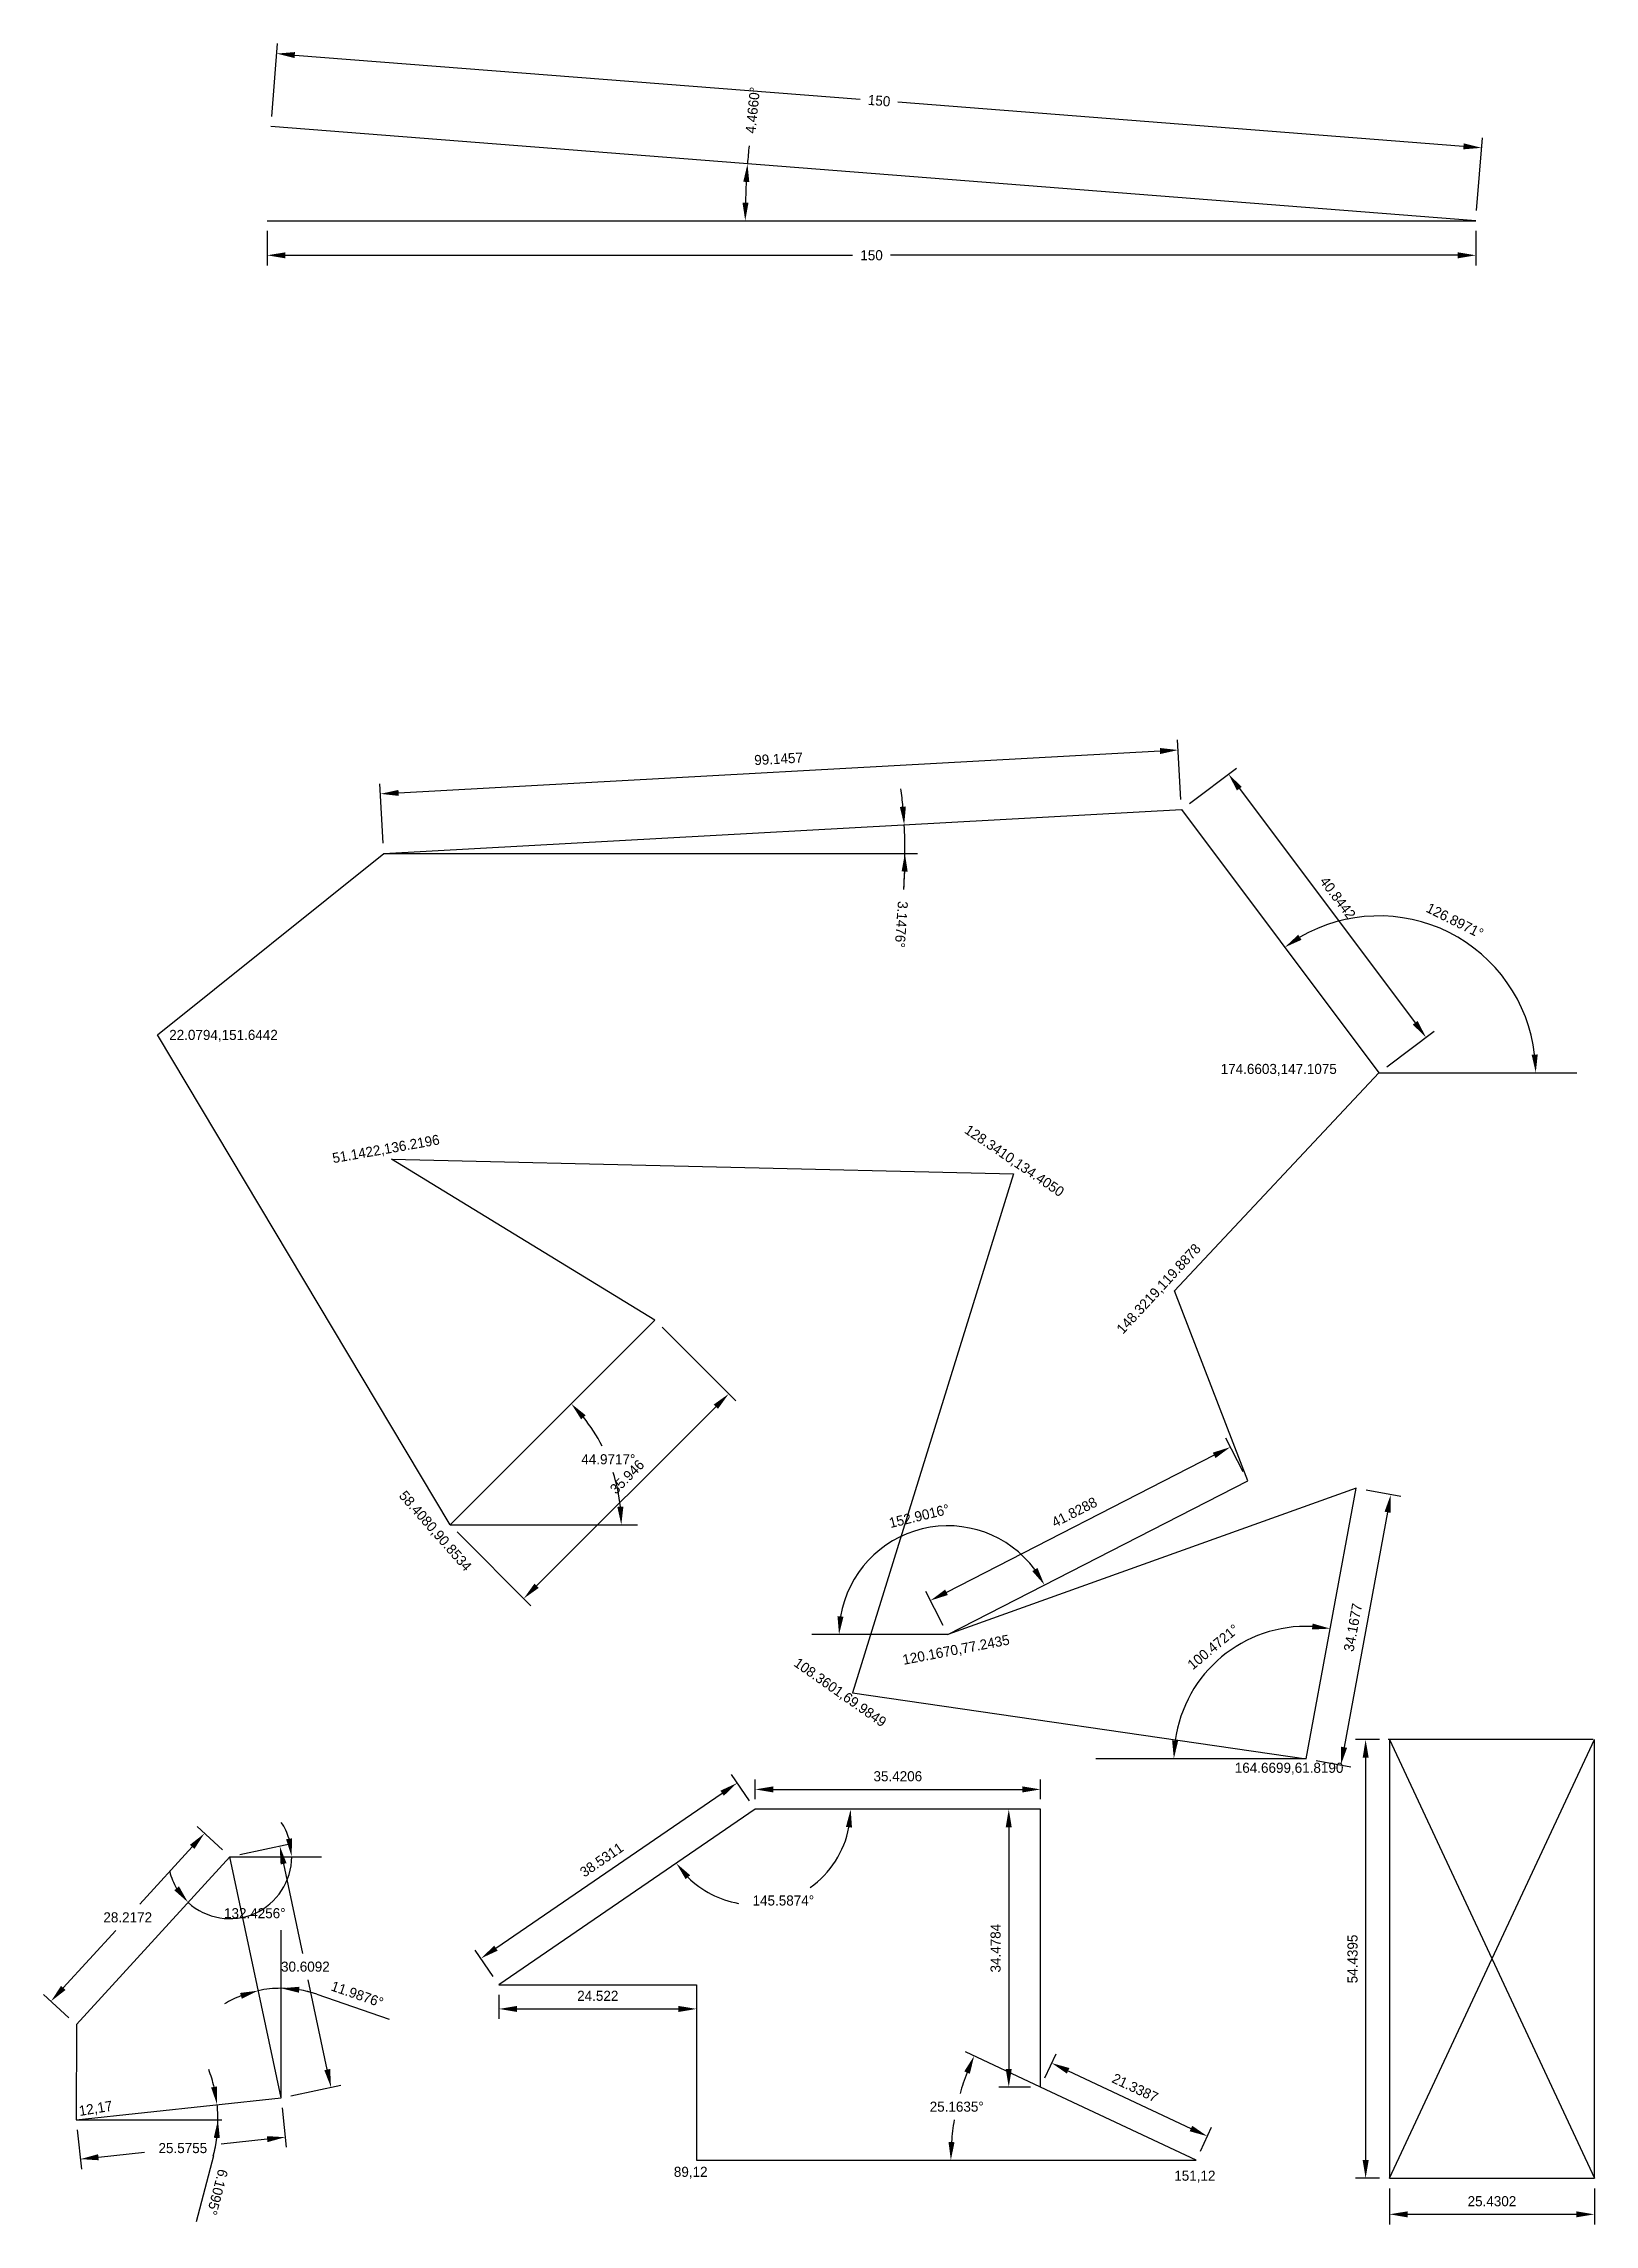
# Model space of a CAD drawing. Header units: millimetres. Extents: x 8 to 200, y 4 to 275.
import ezdxf

# ---------------------------------------------------------------- set-up
doc = ezdxf.new("R2010")
doc.units = ezdxf.units.MM
doc.dimstyles.new('Nirul', dxfattribs={"dimtxt": 1.25, "dimasz": 2.25, "dimexe": 1.25, "dimexo": 1.25, "dimgap": 1, "dimtad": 0, "dimdec": 4, "dimdsep": 46, "dimtxsty": 'Standard', "dimcen": 2.5, "dimclrd": 1, "dimclre": 90, "dimclrt": 253, "dimadec": 4, "dimazin": 0, "dimtfac": 1, "dimtdec": 4, "dimtmove": 0, "dimatfit": 3, "dimfxl": 1, "dimarcsym": 0})

# ---------------------------------------------------------------- blocks, each defined once
blk = doc.blocks.new('*D2')
at = {"color": 90, "lineweight": -2, "transparency": 16777216}
for p, q in [((36.27, 265.63), (36.98, 274.68)), ((185.82, 253.95), (186.53, 263))]:
    blk.add_line(p, q, dxfattribs=at)
at = {"color": 1, "lineweight": -2, "transparency": 16777216}
for p, q in [((39.13, 273.26), (109.31, 267.78)), ((184.19, 261.93), (114, 267.41))]:
    blk.add_line(p, q, dxfattribs=at)
at = {"color": 1, "transparency": 16777216}
for points in [[(39.16, 273.63), (39.1, 272.89), (36.88, 273.44)], [(184.21, 262.3), (184.16, 261.56), (186.43, 261.75)]]:
    blk.add_solid(points, dxfattribs=at)
at = {"layer": 'Defpoints', "color": 0, "transparency": 16777216}
for p in [(36.18, 264.38), (186.43, 261.75), (185.72, 252.7)]:
    blk.add_point(p, dxfattribs=at)
at = {"color": 253, "transparency": 16777216, "insert": (111.66, 267.59), "char_height": 1.25, "attachment_point": 5, "rotation": 355.534}
blk.add_mtext('150', dxfattribs=at)
blk = doc.blocks.new('*D3')
at = {"color": 90, "lineweight": -2, "transparency": 16777216}
for p, q in [((35.72, 251.45), (35.72, 247.16)), ((185.72, 251.45), (185.72, 247.16))]:
    blk.add_line(p, q, dxfattribs=at)
at = {"color": 1, "lineweight": -2, "transparency": 16777216}
for p, q in [((37.97, 248.41), (108.37, 248.41)), ((183.47, 248.41), (113.08, 248.41))]:
    blk.add_line(p, q, dxfattribs=at)
at = {"color": 1, "transparency": 16777216}
for points in [[(37.97, 248.78), (37.97, 248.03), (35.72, 248.41)], [(183.47, 248.78), (183.47, 248.03), (185.72, 248.41)]]:
    blk.add_solid(points, dxfattribs=at)
at = {"layer": 'Defpoints', "color": 0, "transparency": 16777216}
for p in [(35.72, 252.7), (185.72, 252.7), (185.72, 248.41)]:
    blk.add_point(p, dxfattribs=at)
at = {"color": 253, "transparency": 16777216, "insert": (110.72, 248.41), "char_height": 1.25, "attachment_point": 5}
blk.add_mtext('150', dxfattribs=at)
blk = doc.blocks.new('*D4')
at = {"color": 1, "lineweight": -2, "transparency": 16777216}
for start, end in [(174.1123, 175.534), (176.9557, 178.5783)]:
    blk.add_arc((185.72, 252.7), 90.68, start, end, dxfattribs=at)
at = {"color": 1, "transparency": 16777216}
for points in [[(94.8, 257.54), (95.55, 257.49), (95.32, 259.76)], [(95.45, 254.95), (94.7, 254.96), (95.04, 252.7)]]:
    blk.add_solid(points, dxfattribs=at)
at = {"layer": 'Defpoints', "color": 0, "transparency": 16777216}
for p in [(36.18, 264.38), (95.07, 255.06), (35.72, 252.7), (185.72, 252.7), (185.72, 252.7)]:
    blk.add_point(p, dxfattribs=at)
at = {"color": 253, "transparency": 16777216, "insert": (95.98, 266.42), "char_height": 1.25, "attachment_point": 5, "rotation": 84.1123}
blk.add_mtext('4.4660°', dxfattribs=at)
blk = doc.blocks.new('*D5')
at = {"color": 1, "lineweight": -2, "transparency": 16777216}
blk.add_line((52.02, 181.69), (146.52, 186.89), dxfattribs=at)
at = {"color": 90, "lineweight": -2, "transparency": 16777216}
for p, q in [((149.1, 180.87), (148.7, 188.26)), ((50.11, 175.43), (49.7, 182.81))]:
    blk.add_line(p, q, dxfattribs=at)
at = {"color": 1, "transparency": 16777216}
for points in [[(146.5, 187.26), (146.54, 186.51), (148.77, 187.01)], [(52, 182.06), (52.04, 181.32), (49.77, 181.57)]]:
    blk.add_solid(points, dxfattribs=at)
at = {"layer": 'Defpoints', "color": 0, "transparency": 16777216}
for p in [(148.77, 187.01), (149.17, 179.62), (50.18, 174.18)]:
    blk.add_point(p, dxfattribs=at)
at = {"color": 253, "transparency": 16777216, "insert": (99.18, 185.91), "char_height": 1.25, "attachment_point": 5, "rotation": 3.1476}
blk.add_mtext('99.1457', dxfattribs=at)
blk = doc.blocks.new('*D6')
at = {"color": 1, "lineweight": -2, "transparency": 16777216}
for start, end in [(5.1406, 7.1336), (0, 3.1476), (356.0134, 0), (356.014, 358.007)]:
    blk.add_arc((50.18, 174.18), 64.69, start, end, dxfattribs=at)
at = {"color": 1, "transparency": 16777216}
for points in [[(114.98, 180), (114.23, 179.95), (114.77, 177.73)], [(114.45, 171.94), (115.2, 171.92), (114.86, 174.18)]]:
    blk.add_solid(points, dxfattribs=at)
at = {"layer": 'Defpoints', "color": 0, "transparency": 16777216}
for p in [(149.17, 179.62), (114.82, 176.55), (50.18, 174.18), (50.18, 174.18), (116.44, 174.18)]:
    blk.add_point(p, dxfattribs=at)
at = {"color": 253, "transparency": 16777216, "insert": (114.41, 165.36), "char_height": 1.25, "attachment_point": 5, "rotation": 266.0134}
blk.add_mtext('3.1476°', dxfattribs=at)
blk = doc.blocks.new('*D7')
at = {"color": 90, "lineweight": -2, "transparency": 16777216}
for p, q in [((150.17, 180.37), (156.02, 184.77)), ((174.69, 147.71), (180.54, 152.1))]:
    blk.add_line(p, q, dxfattribs=at)
at = {"color": 1, "lineweight": -2, "transparency": 16777216}
blk.add_line((156.37, 182.22), (178.19, 153.15), dxfattribs=at)
at = {"color": 1, "transparency": 16777216}
for points in [[(156.67, 182.44), (156.07, 181.99), (155.02, 184.02)], [(178.49, 153.38), (177.89, 152.93), (179.54, 151.35)]]:
    blk.add_solid(points, dxfattribs=at)
at = {"layer": 'Defpoints', "color": 0, "transparency": 16777216}
for p in [(149.17, 179.62), (179.54, 151.35), (173.69, 146.96)]:
    blk.add_point(p, dxfattribs=at)
at = {"color": 253, "transparency": 16777216, "insert": (168.58, 168.66), "char_height": 1.25, "attachment_point": 5, "rotation": 306.8971}
blk.add_mtext('40.8442', dxfattribs=at)
blk = doc.blocks.new('*D8')
at = {"color": 90, "lineweight": -2, "transparency": 16777216}
blk.add_line((190.75, 146.96), (194.41, 146.96), dxfattribs=at)
at = {"color": 1, "lineweight": -2, "transparency": 16777216}
blk.add_arc((173.69, 146.96), 19.46, 6.627, 120.2701, dxfattribs=at)
at = {"color": 1, "transparency": 16777216}
for points in [[(164.09, 163.46), (163.67, 164.08), (162.01, 162.53)], [(193.4, 149.23), (192.65, 149.18), (193.16, 146.96)]]:
    blk.add_solid(points, dxfattribs=at)
at = {"layer": 'Defpoints', "color": 0, "transparency": 16777216}
for p in [(149.17, 179.62), (188.09, 160.06), (173.69, 146.96), (173.69, 146.96), (189.5, 146.96)]:
    blk.add_point(p, dxfattribs=at)
at = {"color": 253, "transparency": 16777216, "insert": (183.12, 165.83), "char_height": 1.25, "attachment_point": 5, "rotation": 333.4486}
blk.add_mtext('126.8971°', dxfattribs=at)
blk = doc.blocks.new('*D9')
at = {"color": 90, "lineweight": -2, "transparency": 16777216}
for p, q in [((84.72, 115.37), (93.87, 106.22)), ((59.29, 89.97), (68.44, 80.81))]:
    blk.add_line(p, q, dxfattribs=at)
at = {"color": 1, "lineweight": -2, "transparency": 16777216}
blk.add_line((69.15, 83.29), (91.39, 105.51), dxfattribs=at)
at = {"color": 1, "transparency": 16777216}
for points in [[(91.13, 105.78), (91.66, 105.25), (92.99, 107.1)], [(68.88, 83.55), (69.41, 83.02), (67.55, 81.7)]]:
    blk.add_solid(points, dxfattribs=at)
at = {"layer": 'Defpoints', "color": 0, "transparency": 16777216}
for p in [(83.84, 116.26), (92.99, 107.1), (58.41, 90.85)]:
    blk.add_point(p, dxfattribs=at)
at = {"color": 253, "transparency": 16777216, "insert": (80.38, 96.81), "char_height": 1.25, "attachment_point": 5, "rotation": 44.9717}
blk.add_mtext('35.946', dxfattribs=at)
blk = doc.blocks.new('*D10')
at = {"color": 1, "lineweight": -2, "transparency": 16777216}
for start, end in [(27.3165, 38.9039), (6.0678, 17.8187)]:
    blk.add_arc((58.41, 90.85), 21.26, start, end, dxfattribs=at)
at = {"color": 1, "transparency": 16777216}
for points in [[(74.67, 103.95), (75.23, 104.45), (73.45, 105.88)], [(79.92, 93.12), (79.17, 93.08), (79.66, 90.85)]]:
    blk.add_solid(points, dxfattribs=at)
at = {"layer": 'Defpoints', "color": 0, "transparency": 16777216}
for p in [(83.84, 116.26), (78.94, 96.35), (58.41, 90.85), (58.41, 90.85), (81.67, 90.85)]:
    blk.add_point(p, dxfattribs=at)
at = {"color": 253, "transparency": 16777216, "insert": (78.05, 98.98), "char_height": 1.25, "attachment_point": 5}
blk.add_mtext('44.9717°', dxfattribs=at)
blk = doc.blocks.new('*D11')
at = {"color": 90, "lineweight": -2, "transparency": 16777216}
for p, q in [((156.83, 97.41), (154.68, 101.61)), ((119.6, 78.36), (117.45, 82.56))]:
    blk.add_line(p, q, dxfattribs=at)
at = {"color": 1, "lineweight": -2, "transparency": 16777216}
blk.add_line((153.25, 99.48), (120.02, 82.47), dxfattribs=at)
at = {"color": 1, "transparency": 16777216}
for points in [[(153.08, 99.81), (153.42, 99.14), (155.25, 100.5)], [(119.85, 82.81), (120.19, 82.14), (118.02, 81.45)]]:
    blk.add_solid(points, dxfattribs=at)
at = {"layer": 'Defpoints', "color": 0, "transparency": 16777216}
for p in [(157.4, 96.3), (118.02, 81.45), (120.17, 77.24)]:
    blk.add_point(p, dxfattribs=at)
at = {"color": 253, "transparency": 16777216, "insert": (135.89, 92.42), "char_height": 1.25, "attachment_point": 5, "rotation": 27.0984}
blk.add_mtext('41.8288', dxfattribs=at)
blk = doc.blocks.new('*D12')
at = {"color": 1, "lineweight": -2, "transparency": 16777216}
blk.add_arc((120.17, 77.24), 13.49, 36.6656, 170.4328, dxfattribs=at)
at = {"color": 1, "transparency": 16777216}
for points in [[(131.31, 85.5), (130.67, 85.1), (132.18, 83.39)], [(107.24, 79.45), (106.49, 79.52), (106.68, 77.24)]]:
    blk.add_solid(points, dxfattribs=at)
at = {"layer": 'Defpoints', "color": 0, "transparency": 16777216}
for p in [(157.4, 96.3), (122.96, 90.44), (103.32, 77.24), (120.17, 77.24), (120.17, 77.24)]:
    blk.add_point(p, dxfattribs=at)
at = {"color": 253, "transparency": 16777216, "insert": (116.63, 91.94), "char_height": 1.25, "attachment_point": 5, "rotation": 13.5492}
blk.add_mtext('152.9016°', dxfattribs=at)
blk = doc.blocks.new('*D13')
at = {"color": 90, "lineweight": -2, "transparency": 16777216}
for p, q in [((172.11, 95.19), (176.4, 94.4)), ((165.9, 61.59), (170.19, 60.8))]:
    blk.add_line(p, q, dxfattribs=at)
at = {"color": 1, "lineweight": -2, "transparency": 16777216}
blk.add_line((174.76, 92.41), (169.37, 63.24), dxfattribs=at)
at = {"color": 1, "transparency": 16777216}
for points in [[(174.39, 92.48), (175.13, 92.34), (175.17, 94.62)], [(169, 63.31), (169.74, 63.17), (168.96, 61.03)]]:
    blk.add_solid(points, dxfattribs=at)
at = {"layer": 'Defpoints', "color": 0, "transparency": 16777216}
for p in [(170.88, 95.42), (164.67, 61.82), (168.96, 61.03)]:
    blk.add_point(p, dxfattribs=at)
at = {"color": 253, "transparency": 16777216, "insert": (170.47, 78.12), "char_height": 1.25, "attachment_point": 5, "rotation": 79.5279}
blk.add_mtext('34.1677', dxfattribs=at)
blk = doc.blocks.new('*D14')
at = {"color": 1, "lineweight": -2, "transparency": 16777216}
blk.add_arc((164.67, 61.82), 16.43, 87.3814, 172.1465, dxfattribs=at)
at = {"color": 1, "transparency": 16777216}
for points in [[(165.46, 78.6), (165.38, 77.86), (167.66, 77.97)], [(148.77, 64.04), (148.02, 64.09), (148.24, 61.82)]]:
    blk.add_solid(points, dxfattribs=at)
at = {"layer": 'Defpoints', "color": 0, "transparency": 16777216}
for p in [(170.88, 95.42), (158.25, 76.94), (138.55, 61.82), (164.67, 61.82), (164.67, 61.82)]:
    blk.add_point(p, dxfattribs=at)
at = {"color": 253, "transparency": 16777216, "insert": (153.12, 75.7), "char_height": 1.25, "attachment_point": 5, "rotation": 39.764}
blk.add_mtext('100.4721°', dxfattribs=at)
blk = doc.blocks.new('*D15')
at = {"color": 90, "lineweight": -2, "transparency": 16777216}
for p, q in [((173.75, 64.19), (170.79, 64.19)), ((173.75, 9.75), (170.79, 9.75))]:
    blk.add_line(p, q, dxfattribs=at)
at = {"color": 1, "lineweight": -2, "transparency": 16777216}
blk.add_line((172.04, 61.94), (172.04, 12), dxfattribs=at)
at = {"color": 1, "transparency": 16777216}
for points in [[(171.67, 61.94), (172.42, 61.94), (172.04, 64.19)], [(171.67, 12), (172.42, 12), (172.04, 9.75)]]:
    blk.add_solid(points, dxfattribs=at)
at = {"layer": 'Defpoints', "color": 0, "transparency": 16777216}
for p in [(175, 64.19), (172.04, 9.75), (175, 9.75)]:
    blk.add_point(p, dxfattribs=at)
at = {"color": 253, "transparency": 16777216, "insert": (170.42, 36.97), "char_height": 1.25, "attachment_point": 5, "rotation": 90}
blk.add_mtext('54.4395', dxfattribs=at)
blk = doc.blocks.new('*D16')
at = {"color": 90, "lineweight": -2, "transparency": 16777216}
for p, q in [((175, 8.5), (175, 4.03)), ((200.43, 8.5), (200.43, 4.03))]:
    blk.add_line(p, q, dxfattribs=at)
at = {"color": 1, "lineweight": -2, "transparency": 16777216}
blk.add_line((177.25, 5.28), (198.18, 5.28), dxfattribs=at)
at = {"color": 1, "transparency": 16777216}
for points in [[(177.25, 5.65), (177.25, 4.9), (175, 5.28)], [(198.18, 5.65), (198.18, 4.9), (200.43, 5.28)]]:
    blk.add_solid(points, dxfattribs=at)
at = {"layer": 'Defpoints', "color": 0, "transparency": 16777216}
for p in [(175, 9.75), (200.43, 9.75), (200.43, 5.28)]:
    blk.add_point(p, dxfattribs=at)
at = {"color": 253, "transparency": 16777216, "insert": (187.72, 6.9), "char_height": 1.25, "attachment_point": 5}
blk.add_mtext('25.4302', dxfattribs=at)
blk = doc.blocks.new('*D17')
at = {"color": 90, "lineweight": -2, "transparency": 16777216}
for p, q in [((96.27, 56.8), (96.27, 59.26)), ((131.69, 56.8), (131.69, 59.26))]:
    blk.add_line(p, q, dxfattribs=at)
at = {"color": 1, "lineweight": -2, "transparency": 16777216}
blk.add_line((98.52, 58.01), (129.44, 58.01), dxfattribs=at)
at = {"color": 1, "transparency": 16777216}
for points in [[(98.52, 58.39), (98.52, 57.64), (96.27, 58.01)], [(129.44, 58.39), (129.44, 57.64), (131.69, 58.01)]]:
    blk.add_solid(points, dxfattribs=at)
at = {"layer": 'Defpoints', "color": 0, "transparency": 16777216}
for p in [(131.69, 58.01), (96.27, 55.55), (131.69, 55.55)]:
    blk.add_point(p, dxfattribs=at)
at = {"color": 253, "transparency": 16777216, "insert": (113.98, 59.64), "char_height": 1.25, "attachment_point": 5}
blk.add_mtext('35.4206', dxfattribs=at)
blk = doc.blocks.new('*D18')
at = {"color": 90, "lineweight": -2, "transparency": 16777216}
for p, q in [((130.44, 55.55), (126.5, 55.55)), ((130.44, 21.07), (126.5, 21.07))]:
    blk.add_line(p, q, dxfattribs=at)
at = {"color": 1, "lineweight": -2, "transparency": 16777216}
blk.add_line((127.75, 53.3), (127.75, 23.32), dxfattribs=at)
at = {"color": 1, "transparency": 16777216}
for points in [[(127.37, 53.3), (128.12, 53.3), (127.75, 55.55)], [(127.37, 23.32), (128.12, 23.32), (127.75, 21.07)]]:
    blk.add_solid(points, dxfattribs=at)
at = {"layer": 'Defpoints', "color": 0, "transparency": 16777216}
for p in [(131.69, 55.55), (127.75, 21.07), (131.69, 21.07)]:
    blk.add_point(p, dxfattribs=at)
at = {"color": 253, "transparency": 16777216, "insert": (126.12, 38.31), "char_height": 1.25, "attachment_point": 5, "rotation": 90}
blk.add_mtext('34.4784', dxfattribs=at)
blk = doc.blocks.new('*D19')
at = {"color": 90, "lineweight": -2, "transparency": 16777216}
for p, q in [((95.56, 56.58), (93.32, 59.85)), ((63.77, 34.81), (61.54, 38.07))]:
    blk.add_line(p, q, dxfattribs=at)
at = {"color": 1, "lineweight": -2, "transparency": 16777216}
blk.add_line((64.1, 38.31), (92.17, 57.54), dxfattribs=at)
at = {"color": 1, "transparency": 16777216}
for points in [[(91.96, 57.85), (92.39, 57.23), (94.03, 58.81)], [(63.89, 38.62), (64.31, 38), (62.24, 37.04)]]:
    blk.add_solid(points, dxfattribs=at)
at = {"layer": 'Defpoints', "color": 0, "transparency": 16777216}
for p in [(94.03, 58.81), (96.27, 55.55), (64.48, 33.78)]:
    blk.add_point(p, dxfattribs=at)
at = {"color": 253, "transparency": 16777216, "insert": (77.22, 49.27), "char_height": 1.25, "attachment_point": 5, "rotation": 34.4126}
blk.add_mtext('38.5311', dxfattribs=at)
blk = doc.blocks.new('*D20')
at = {"color": 90, "lineweight": -2, "transparency": 16777216}
for p, q in [((64.48, 32.53), (64.48, 29.52)), ((89, 32.53), (89, 29.52))]:
    blk.add_line(p, q, dxfattribs=at)
at = {"color": 1, "lineweight": -2, "transparency": 16777216}
blk.add_line((66.73, 30.77), (86.75, 30.77), dxfattribs=at)
at = {"color": 1, "transparency": 16777216}
for points in [[(66.73, 31.14), (66.73, 30.39), (64.48, 30.77)], [(86.75, 31.14), (86.75, 30.39), (89, 30.77)]]:
    blk.add_solid(points, dxfattribs=at)
at = {"layer": 'Defpoints', "color": 0, "transparency": 16777216}
for p in [(64.48, 33.78), (89, 33.78), (89, 30.77)]:
    blk.add_point(p, dxfattribs=at)
at = {"color": 253, "transparency": 16777216, "insert": (76.74, 32.39), "char_height": 1.25, "attachment_point": 5}
blk.add_mtext('24.522', dxfattribs=at)
blk = doc.blocks.new('*D21')
at = {"color": 90, "lineweight": -2, "transparency": 16777216}
for p, q in [((132.22, 22.2), (133.62, 25.18)), ((151.53, 13.13), (152.93, 16.11))]:
    blk.add_line(p, q, dxfattribs=at)
at = {"color": 1, "lineweight": -2, "transparency": 16777216}
blk.add_line((135.12, 23.09), (150.36, 15.93), dxfattribs=at)
at = {"color": 1, "transparency": 16777216}
for points in [[(135.28, 23.43), (134.96, 22.75), (133.08, 24.05)], [(150.52, 16.27), (150.2, 15.59), (152.4, 14.97)]]:
    blk.add_solid(points, dxfattribs=at)
at = {"layer": 'Defpoints', "color": 0, "transparency": 16777216}
for p in [(131.69, 21.07), (152.4, 14.97), (151, 12)]:
    blk.add_point(p, dxfattribs=at)
at = {"color": 253, "transparency": 16777216, "insert": (143.43, 20.98), "char_height": 1.25, "attachment_point": 5, "rotation": 334.8365}
blk.add_mtext('21.3387', dxfattribs=at)
blk = doc.blocks.new('*D22')
at = {"color": 1, "lineweight": -2, "transparency": 16777216}
for start, end in [(159.0729, 164.2631), (170.5351, 175.7636)]:
    blk.add_arc((151, 12), 30.44, start, end, dxfattribs=at)
at = {"color": 1, "transparency": 16777216}
for points in [[(122.23, 23.02), (122.92, 22.72), (123.45, 24.94)], [(121.02, 14.23), (120.27, 14.26), (120.56, 12)]]:
    blk.add_solid(points, dxfattribs=at)
at = {"layer": 'Defpoints', "color": 0, "transparency": 16777216}
for p in [(122.37, 25.45), (121.86, 20.78), (131.69, 21.07), (89, 12), (151, 12)]:
    blk.add_point(p, dxfattribs=at)
at = {"color": 253, "transparency": 16777216, "insert": (121.29, 18.63), "char_height": 1.25, "attachment_point": 5}
blk.add_mtext('25.1635°', dxfattribs=at)
blk = doc.blocks.new('*D23')
at = {"color": 1, "lineweight": -2, "transparency": 16777216}
for start, end in [(305.0922, 349.1137), (225.2989, 259.9234)]:
    blk.add_arc((96.27, 55.55), 11.86, start, end, dxfattribs=at)
at = {"color": 1, "transparency": 16777216}
for points in [[(107.54, 53.35), (108.29, 53.28), (108.13, 55.55)], [(87.64, 46.88), (88.21, 47.36), (86.48, 48.85)]]:
    blk.add_solid(points, dxfattribs=at)
at = {"layer": 'Defpoints', "color": 0, "transparency": 16777216}
for p in [(96.27, 55.55), (96.27, 55.55), (131.69, 55.55), (94.81, 43.78), (64.48, 33.78)]:
    blk.add_point(p, dxfattribs=at)
at = {"color": 253, "transparency": 16777216, "insert": (99.77, 44.22), "char_height": 1.25, "attachment_point": 5}
blk.add_mtext('145.5874°', dxfattribs=at)
blk = doc.blocks.new('*D24')
at = {"color": 90, "lineweight": -2, "transparency": 16777216}
for p, q in [((30.15, 50.51), (27, 53.39)), ((11.11, 29.68), (7.96, 32.56))]:
    blk.add_line(p, q, dxfattribs=at)
at = {"color": 1, "lineweight": -2, "transparency": 16777216}
for p, q in [((26.4, 50.88), (19.89, 43.76)), ((10.4, 33.38), (16.92, 40.51))]:
    blk.add_line(p, q, dxfattribs=at)
at = {"color": 1, "transparency": 16777216}
for points in [[(26.13, 51.14), (26.68, 50.63), (27.92, 52.55)], [(10.12, 33.63), (10.68, 33.12), (8.88, 31.72)]]:
    blk.add_solid(points, dxfattribs=at)
at = {"layer": 'Defpoints', "color": 0, "transparency": 16777216}
for p in [(27.92, 52.55), (31.07, 49.66), (12.04, 28.84)]:
    blk.add_point(p, dxfattribs=at)
at = {"color": 253, "transparency": 16777216, "insert": (18.4, 42.13), "char_height": 1.25, "attachment_point": 5}
blk.add_mtext('28.2172', dxfattribs=at)
blk = doc.blocks.new('*D25')
at = {"color": 90, "lineweight": -2, "transparency": 16777216}
for p, q in [((32.3, 49.92), (38.5, 51.24)), ((38.65, 19.98), (44.85, 21.3))]:
    blk.add_line(p, q, dxfattribs=at)
at = {"color": 1, "lineweight": -2, "transparency": 16777216}
for p, q in [((37.74, 48.78), (40.11, 37.63)), ((43.16, 23.24), (40.8, 34.38))]:
    blk.add_line(p, q, dxfattribs=at)
at = {"color": 1, "transparency": 16777216}
for points in [[(38.11, 48.86), (37.37, 48.7), (37.27, 50.98)], [(43.53, 23.32), (42.8, 23.16), (43.63, 21.04)]]:
    blk.add_solid(points, dxfattribs=at)
at = {"layer": 'Defpoints', "color": 0, "transparency": 16777216}
for p in [(31.07, 49.66), (37.43, 19.72), (43.63, 21.04)]:
    blk.add_point(p, dxfattribs=at)
at = {"color": 253, "transparency": 16777216, "insert": (40.45, 36.01), "char_height": 1.25, "attachment_point": 5}
blk.add_mtext('30.6092', dxfattribs=at)
blk = doc.blocks.new('*D26')
at = {"color": 90, "lineweight": -2, "transparency": 16777216}
for p, q in [((37.56, 18.48), (38.08, 13.6)), ((12.13, 15.76), (12.65, 10.88))]:
    blk.add_line(p, q, dxfattribs=at)
at = {"color": 1, "lineweight": -2, "transparency": 16777216}
for p, q in [((35.71, 14.61), (29.99, 14)), ((14.76, 12.37), (20.49, 12.98))]:
    blk.add_line(p, q, dxfattribs=at)
at = {"color": 1, "transparency": 16777216}
for points in [[(35.67, 14.98), (35.75, 14.24), (37.95, 14.85)], [(14.72, 12.74), (14.8, 11.99), (12.52, 12.13)]]:
    blk.add_solid(points, dxfattribs=at)
at = {"layer": 'Defpoints', "color": 0, "transparency": 16777216}
for p in [(37.43, 19.72), (12, 17), (37.95, 14.85)]:
    blk.add_point(p, dxfattribs=at)
at = {"color": 253, "transparency": 16777216, "insert": (25.24, 13.49), "char_height": 1.25, "attachment_point": 5}
blk.add_mtext('25.5755', dxfattribs=at)
blk = doc.blocks.new('*D27')
at = {"color": 1, "lineweight": -2, "transparency": 16777216}
for start, end in [(16.8452, 33.6904), (227.5744, 0), (193.884, 210.7292)]:
    blk.add_arc((31.07, 49.66), 7.68, start, end, dxfattribs=at)
at = {"color": 1, "transparency": 16777216}
for points in [[(38.79, 51.94), (38.05, 51.83), (38.75, 49.66)], [(24.76, 45.98), (24.18, 45.5), (25.89, 43.99)]]:
    blk.add_solid(points, dxfattribs=at)
at = {"layer": 'Defpoints', "color": 0, "transparency": 16777216}
for p in [(31.07, 49.66), (31.07, 49.66), (42.46, 49.66), (31.3, 41.99), (12.04, 28.84)]:
    blk.add_point(p, dxfattribs=at)
at = {"color": 253, "transparency": 16777216, "insert": (34.17, 42.64), "char_height": 1.25, "attachment_point": 5}
blk.add_mtext('132.4256°', dxfattribs=at)
blk = doc.blocks.new('*D28')
at = {"color": 1, "lineweight": -2, "transparency": 16777216}
blk.add_line((41.87, 32.59), (50.85, 29.49), dxfattribs=at)
for start, end in [(90, 101.9876), (70.9724, 90), (71.0381, 80.519), (111.4686, 120.9495)]:
    blk.add_arc((37.43, 19.72), 13.61, start, end, dxfattribs=at)
at = {"color": 1, "transparency": 16777216}
for points in [[(32.34, 32.75), (32.56, 32.03), (34.6, 33.04)], [(39.64, 32.78), (39.7, 33.52), (37.43, 33.33)]]:
    blk.add_solid(points, dxfattribs=at)
at = {"layer": 'Defpoints', "color": 0, "transparency": 16777216}
for p in [(31.07, 49.66), (37.43, 40.54), (35.54, 33.2), (37.43, 19.72), (37.43, 19.72)]:
    blk.add_point(p, dxfattribs=at)
at = {"color": 253, "transparency": 16777216, "insert": (46.89, 32.58), "char_height": 1.25, "attachment_point": 5, "rotation": 340.9724}
blk.add_mtext('11.9876°', dxfattribs=at)
blk = doc.blocks.new('*D29')
at = {"color": 1, "lineweight": -2, "transparency": 16777216}
blk.add_line((29.03, 12.54), (26.88, 4.35), dxfattribs=at)
for start, end in [(13.4382, 20.7669), (345.3124, 0), (0, 6.1095), (345.3426, 352.6713)]:
    blk.add_arc((12, 17), 17.6, start, end, dxfattribs=at)
at = {"color": 1, "transparency": 16777216}
for points in [[(29.49, 21.15), (28.75, 21.03), (29.5, 18.87)], [(29.08, 14.78), (29.83, 14.73), (29.6, 17)]]:
    blk.add_solid(points, dxfattribs=at)
at = {"layer": 'Defpoints', "color": 0, "transparency": 16777216}
for p in [(37.43, 19.72), (12, 17), (12, 17), (29.56, 18.25), (30.08, 17)]:
    blk.add_point(p, dxfattribs=at)
at = {"color": 253, "transparency": 16777216, "insert": (29.53, 8.03), "char_height": 1.25, "attachment_point": 5, "rotation": 255.3124}
blk.add_mtext('6.1095°', dxfattribs=at)

msp = doc.modelspace()

# ---------------------------------------------------------------- linework, layer by layer
for p, q in [((185.72154, 252.70218), (36.17698, 264.38231)), ((35.72154, 252.70218), (185.72154, 252.70218)), ((185.72154, 252.70218), (185.72154, 252.70218)), ((50.17549, 174.18013), (149.17162, 179.62406)), ((149.17162, 179.62406), (173.69365, 146.96034)), ((22.0794, 151.6442), (50.17549, 174.18013)), ((50.17549, 174.18013), (116.44226, 174.18013)), ((58.408, 90.8534), (22.0794, 151.6442)), ((148.3219, 119.8878), (173.69365, 146.96034)), ((173.69365, 146.96034), (198.27245, 146.96034)), ((83.83821, 116.2585), (51.1422, 136.2196)), ((51.1422, 136.2196), (128.341, 134.405)), ((128.341, 134.405), (108.3601, 69.9849)), ((157.40407, 96.29736), (148.3219, 119.8878)), ((58.408, 90.8534), (83.83821, 116.2585)), ((120.167, 77.2435), (157.40407, 96.29736)), ((170.88011, 95.41759), (120.167, 77.2435)), ((164.6699, 61.819), (170.88011, 95.41759)), ((58.408, 90.8534), (81.67115, 90.8534)), ((120.167, 77.2435), (103.31615, 77.2435)), ((108.3601, 69.9849), (164.6699, 61.819)), ((200.28239, 64.19401), (174.85219, 64.19401)), ((175.00246, 64.19401), (175.00246, 9.75451)), ((175.00246, 64.19401), (200.43266, 9.75451)), ((175.00246, 9.75451), (200.43266, 64.19401)), ((200.43266, 9.75451), (200.43266, 64.19401)), ((164.6699, 61.819), (138.54839, 61.819)), ((96.26578, 55.55167), (64.47804, 33.77588)), ((131.68638, 55.55167), (96.26578, 55.55167)), ((131.68638, 21.07327), (131.68638, 55.55167)), ((31.07271, 49.66367), (12.03647, 28.83503)), ((37.43024, 19.72197), (31.07271, 49.66367)), ((31.07271, 49.66367), (42.46004, 49.66367)), ((37.43024, 19.72197), (37.43024, 40.53735)), ((64.47804, 33.77588), (89.00004, 33.77588)), ((89.00004, 33.77588), (89, 12)), ((12.03647, 28.83503), (12, 17)), ((131.68638, 21.07327), (122.36513, 25.45227)), ((12, 17), (37.43024, 19.72197)), ((151, 12), (131.68638, 21.07327)), ((12, 17), (12, 17)), ((12, 17), (30.0846, 17)), ((89, 12), (151, 12)), ((175.00246, 9.75451), (200.43266, 9.75451))]:
    msp.add_line(p, q)

# ---------------------------------------------------------------- texts
at = {"color": 252, "true_color": 0x939598}
for s, p in [('22.0794,151.6442', (23.54849, 151.0285)), ('174.6603,147.1075', (154.05396, 146.80558)), ('164.6699,61.8190', (155.80179, 60.07251)), ('89,12', (86.18243, 9.92807)), ('151,12', (148.28922, 9.44721))]:
    msp.add_text(s, height=1.25, dxfattribs=at).set_placement(p)
for s, rotation, p in [('51.1422,136.2196', 10.0298648, (43.92133, 135.72908)), ('128.3410,134.4050', 325.9180872, (122.14039, 139.56751)), ('148.3219,119.8878', 47.3112518, (141.91958, 114.44266)), ('58.4080,90.8534', 311.2917765, (51.98418, 94.40526)), ('120.1670,77.2435', 10.8725343, (114.70269, 73.4714)), ('108.3601,69.9849', 324.9735378, (100.95748, 73.42369)), ('12,17', 9.3146512, (12.45375, 17.47991))]:
    msp.add_text(s, height=1.25, rotation=rotation, dxfattribs=at).set_placement(p)

# ---------------------------------------------------------------- dimensions: what is measured, and where the dimension line sits
for p1, distance, picture, middle in [((36.17698, 264.38231), 9.08028, '*D2', (111.65632, 267.59495)), ((35.72154, 252.70218), -4.29604, '*D3', (110.72154, 248.40614))]:
    dim = msp.add_aligned_dim(p1=p1, p2=(185.72154, 252.70218), distance=distance, dimstyle='Nirul')
    dim.commit()
    dim.dimension.update_dxf_attribs({"geometry": picture, "text_midpoint": middle})
for base, line1, line2, picture, middle in [((95.07449, 255.05792), ((35.72154, 252.70218), (185.72154, 252.70218)), ((185.72154, 252.70218), (36.17698, 264.38231)), '*D4', (95.97742, 266.41794)), ((114.82022, 176.54874), ((50.17549, 174.18013), (116.44226, 174.18013)), ((50.17549, 174.18013), (149.17162, 179.62406)), '*D6', (114.40581, 165.36001))]:
    dim = msp.add_angular_dim_2l(base=base, line1=line1, line2=line2, dimstyle='Nirul')
    dim.commit()
    dim.dimension.update_dxf_attribs({"geometry": picture, "text_midpoint": middle})
dim = msp.add_aligned_dim(p1=(50.17549, 174.18013), p2=(149.17162, 179.62406), distance=7.39734, text='99.1457', dimstyle='Nirul', override={"dimtad": 1})
dim.commit()
dim.dimension.update_dxf_attribs({"geometry": '*D5', "text_midpoint": (99.17815, 185.91083)})
for p1, p2, distance, override, picture, middle in [((149.17162, 179.62406), (173.69365, 146.96034), 7.31485, {"dimtad": 1}, '*D7', (168.58197, 168.65951)), ((157.40407, 96.29736), (120.167, 77.2435), -4.72101, {"dimtad": 1}, '*D11', (135.8948, 92.4198)), ((170.88011, 95.41759), (164.6699, 61.819), 4.36348, {"dimtad": 1}, '*D13', (170.46787, 78.12056)), ((175.00246, 64.19401), (175.00246, 9.75451), -2.9618, {"dimtad": 1}, '*D15', (170.41566, 36.97426)), ((64.47804, 33.77588), (96.26578, 55.55167), 3.95463, {"dimtad": 1}, '*D19', (77.21859, 49.26692)), ((96.26578, 55.55167), (131.68638, 55.55167), 2.46231, {"dimtad": 1}, '*D17', (113.97608, 59.63898)), ((131.68638, 55.55167), (131.68638, 21.07327), -3.93895, {"dimtad": 1}, '*D18', (126.12244, 38.31247)), ((12.03647, 28.83503), (31.07271, 49.66367), 4.27106, {"dimtad": 1, "dimtih": 1}, '*D24', (18.40189, 42.13074)), ((31.07271, 49.66367), (37.43024, 19.72197), 6.33946, {"dimtad": 1, "dimtih": 1}, '*D25', (40.45268, 36.00952)), ((64.47804, 33.77588), (89.00004, 33.77588), -3.01059, {"dimtad": 1}, '*D20', (76.73904, 32.3903)), ((131.68638, 21.07327), (151, 12), 3.28601, {"dimtad": 1}, '*D21', (143.43137, 20.98158)), ((12, 17), (37.43024, 19.72197), -4.90206, {"dimtad": 1, "dimtih": 1}, '*D26', (25.23684, 13.48677)), ((175.00246, 9.75451), (200.43266, 9.75451), -4.47475, {"dimtad": 1}, '*D16', (187.71756, 6.90476))]:
    dim = msp.add_aligned_dim(p1=p1, p2=p2, distance=distance, dimstyle='Nirul', override=override)
    dim.commit()
    dim.dimension.update_dxf_attribs({"geometry": picture, "text_midpoint": middle})
for base, line1, line2, override, picture, middle in [((188.09009, 160.05964), ((149.17162, 179.62406), (173.69365, 146.96034)), ((173.69365, 146.96034), (189.49924, 146.96034)), {"dimtad": 1}, '*D8', (183.12048, 165.8252)), ((78.94038, 96.35141), ((58.408, 90.8534), (81.67115, 90.8534)), ((58.408, 90.8534), (83.83821, 116.2585)), {"dimtih": 1}, '*D10', (78.04775, 98.98277)), ((122.95671, 90.44234), ((120.167, 77.2435), (103.31615, 77.2435)), ((120.167, 77.2435), (157.40407, 96.29736)), {"dimtad": 1}, '*D12', (116.62575, 91.93825)), ((158.24609, 76.93889), ((164.6699, 61.819), (138.54839, 61.819)), ((164.6699, 61.819), (170.88011, 95.41759)), {"dimtad": 1}, '*D14', (153.12278, 75.69602)), ((94.80847, 43.78176), ((131.68638, 55.55167), (96.26578, 55.55167)), ((96.26578, 55.55167), (64.47804, 33.77588)), {"dimtad": 1, "dimtih": 1}, '*D23', (99.77406, 44.22266)), ((31.30274, 41.98653), ((31.07271, 49.66367), (42.46004, 49.66367)), ((31.07271, 49.66367), (12.03647, 28.83503)), {"dimtad": 1, "dimtih": 1}, '*D27', (34.1706, 42.63555)), ((35.53764, 33.20261), ((37.43024, 19.72197), (31.07271, 49.66367)), ((37.43024, 19.72197), (37.43024, 40.53735)), {"dimtad": 1, "dimtih": 1}, '*D28', (46.8886, 32.57863)), ((121.85826, 20.78491), ((89, 12), (151, 12)), ((131.68638, 21.07327), (122.36513, 25.45227)), {"dimtad": 1, "dimtih": 1}, '*D22', (121.29383, 18.63018)), ((29.55798, 18.25026), ((12, 17), (37.43024, 19.72197)), ((12, 17), (30.0846, 17)), {"dimtad": 1, "dimtih": 1}, '*D29', (29.52683, 8.03393))]:
    dim = msp.add_angular_dim_2l(base=base, line1=line1, line2=line2, dimstyle='Nirul', override=override)
    dim.commit()
    dim.dimension.update_dxf_attribs({"geometry": picture, "text_midpoint": middle})
dim = msp.add_linear_dim(base=(92.98518, 107.1025), p1=(58.408, 90.8534), p2=(83.83821, 116.2585), angle=44.9717, dimstyle='Nirul', override={"dimtad": 1})
dim.commit()
dim.dimension.update_dxf_attribs({"geometry": '*D9', "text_midpoint": (81.52923, 95.65786), "dimtype": 161})

doc.saveas('drawing.dxf')
